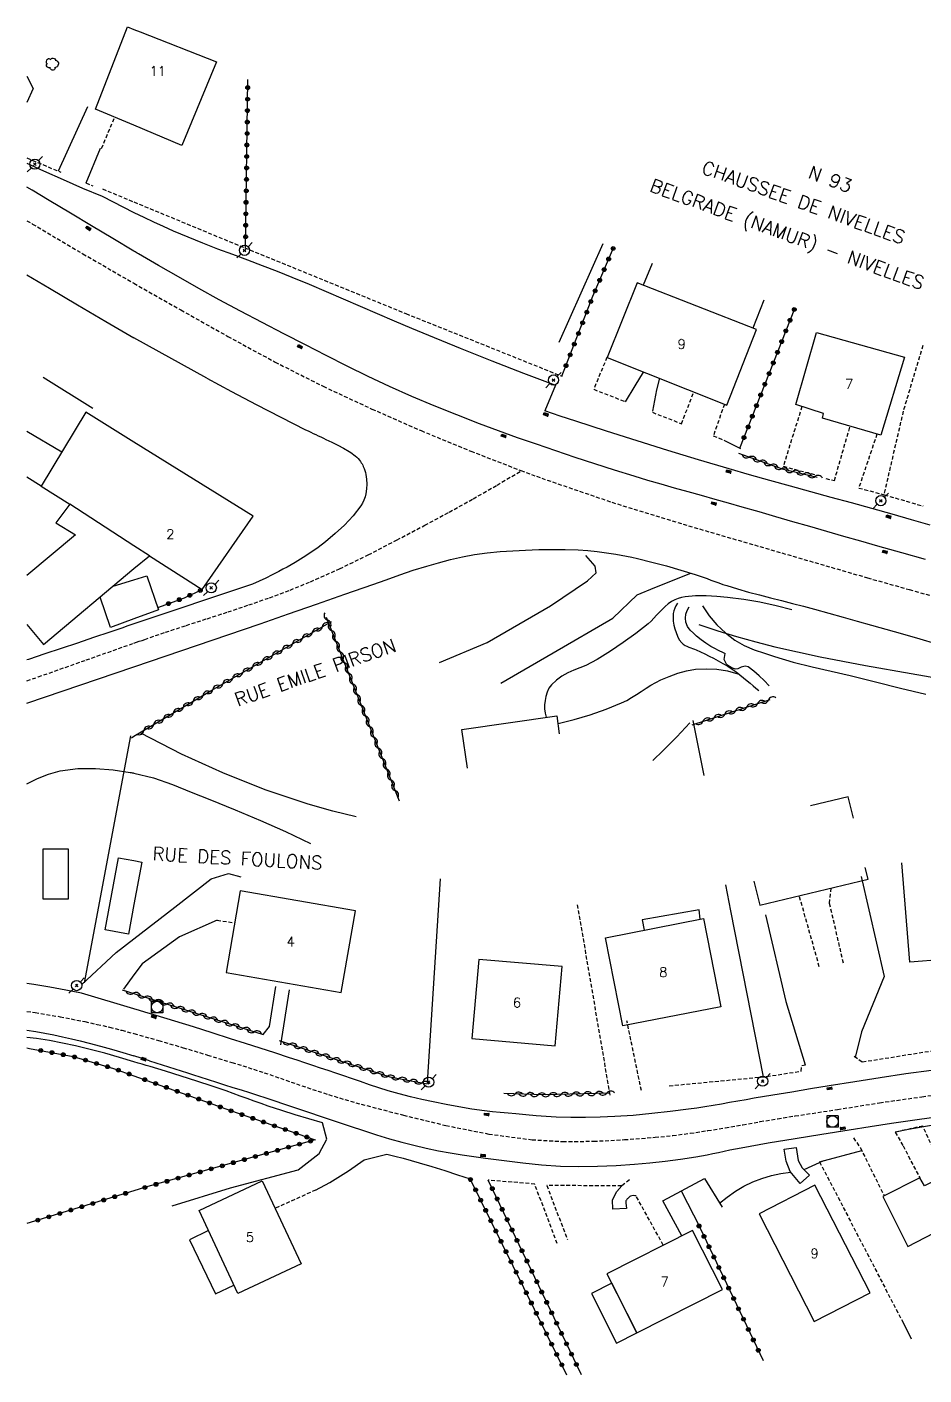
# Model space of a CAD drawing. Header units: millimetres. Extents: x 172000 to 173000, y 133000 to 134000.
# Drawn here: x 172000 to 172117.3, y 133253 to 133429.3 of the extents above; entities that cross this region are included whole.
import ezdxf
from ezdxf.enums import TextEntityAlignment as Align

# ---------------------------------------------------------------- set-up
doc = ezdxf.new("R2010")
doc.units = ezdxf.units.MM
doc.linetypes.add('DASHED', pattern=[0.75, 0.5, -0.25])
doc.layers.get('0').update_dxf_attribs({"linetype": 'CONTINUOUS'})
for name, color, linetype in [('W0001', 6, 'DASHED'), ('W0004', 5, 'CONTINUOUS'), ('W0008', 7, 'CONTINUOUS'), ('W0014', 7, 'CONTINUOUS'), ('W0017', 7, 'CONTINUOUS'), ('W0101', 7, 'CONTINUOUS'), ('W0104', 1, 'CONTINUOUS'), ('W0105', 7, 'CONTINUOUS'), ('W0112', 1, 'DASHED'), ('W0211', 2, 'CONTINUOUS'), ('W0214', 2, 'CONTINUOUS'), ('W0300', 7, 'CONTINUOUS'), ('W0310', 3, 'CONTINUOUS'), ('W0322', 7, 'CONTINUOUS'), ('W0323', 7, 'CONTINUOUS'), ('W0330', 7, 'CONTINUOUS'), ('W0333', 7, 'CONTINUOUS'), ('W0401', 7, 'CONTINUOUS'), ('W0420', 7, 'CONTINUOUS'), ('W0473', 7, 'CONTINUOUS'), ('W0989', 7, 'CONTINUOUS'), ('W0990', 7, 'CONTINUOUS'), ('W0991', 7, 'CONTINUOUS')]:
    doc.layers.add(name, color=color, linetype=linetype)
doc.styles.get("Standard").update_dxf_attribs({"font": 'romans.shx', "width": 0.85})

# ---------------------------------------------------------------- blocks, each defined once
blk = doc.blocks.new('T473')
for p, q in [((-0.166667, 0.166667), (0.166667, -0.166667)), ((-0.166667, -0.166667), (0.166667, 0.166667)), ((0.500001, 0.500001), (1.000002, 1.000002)), ((-1.000002, -1.000002), (-0.500001, -0.500001))]:
    blk.add_line(p, q)
blk.add_ellipse((0, 0), major_axis=(0.471405, 0.471405), ratio=1, start_param=5.4977871438, end_param=11.780972451)
blk = doc.blocks.new('T401')
for p, q in [((-0.3, 0.3), (0, 0.3)), ((-0.3, -0.25), (-0.3, 0.3)), ((-0.3, 0.15), (0, 0.15)), ((-0.3, 0), (0, 0)), ((0, 0.3), (0, -0.25)), ((-0.3, -0.15), (0, -0.15)), ((-0.3, -0.25), (-0.3, -0.3)), ((-0.3, -0.3), (0, -0.3)), ((0, -0.3), (0, -0.25))]:
    blk.add_line(p, q)
blk = doc.blocks.new('T300')
for p, q in [((-0.8, 0.51), (-0.86, 0.34)), ((-0.86, 0.34), (-0.86, 0.17)), ((-0.86, 0.17), (-0.74, 0.06)), ((-0.69, 0.63), (-0.8, 0.51)), ((-0.8, -0.06), (-0.74, 0.06)), ((-0.74, 0.06), (-0.69, 0.11)), ((-0.57, 0.69), (-0.69, 0.63)), ((-0.46, 0.69), (-0.57, 0.69)), ((-0.29, 0.63), (-0.46, 0.69)), ((-0.29, 0.63), (-0.17, 0.74)), ((-0.23, 0.57), (-0.29, 0.63)), ((-0.17, 0.74), (-0.06, 0.8)), ((-0.06, 0.8), (0.06, 0.8)), ((0.06, 0.8), (0.23, 0.74)), ((0.23, 0.74), (0.34, 0.63)), ((0.34, 0.63), (0.4, 0.51)), ((0.46, 0.46), (0.34, 0.46)), ((0.4, 0.51), (0.4, 0.46)), ((0.57, 0.4), (0.46, 0.46)), ((0.57, 0.4), (0.69, 0.29)), ((0.69, 0.29), (0.74, 0.17)), ((0.74, 0.06), (0.69, -0.17)), ((0.74, 0.17), (0.74, 0.06)), ((-0.8, -0.17), (-0.8, -0.06)), ((-0.8, -0.23), (-0.8, -0.17)), ((-0.74, -0.34), (-0.8, -0.23)), ((-0.69, -0.4), (-0.74, -0.34)), ((-0.51, -0.46), (-0.69, -0.4)), ((-0.4, -0.46), (-0.51, -0.46)), ((-0.4, -0.46), (-0.34, -0.46)), ((-0.34, -0.46), (-0.34, -0.4)), ((-0.34, -0.51), (-0.34, -0.46)), ((-0.29, -0.63), (-0.34, -0.51)), ((-0.17, -0.74), (-0.29, -0.63)), ((-0.06, -0.8), (-0.17, -0.74)), ((0.06, -0.8), (-0.06, -0.8)), ((0.17, -0.74), (0.06, -0.8)), ((0.23, -0.69), (0.17, -0.74)), ((0.29, -0.46), (0.23, -0.46)), ((0.29, -0.63), (0.23, -0.69)), ((0.46, -0.4), (0.29, -0.46)), ((0.34, -0.51), (0.29, -0.63)), ((0.34, -0.51), (0.34, -0.46)), ((0.57, -0.34), (0.46, -0.4)), ((0.63, -0.29), (0.57, -0.34)), ((0.69, -0.17), (0.63, -0.29))]:
    blk.add_line(p, q)
blk = doc.blocks.new('T420')
for p, q in [((0.75, 0.75), (-0.75, 0.75)), ((-0.75, 0.75), (-0.75, -0.75)), ((0.75, 0.75), (0.75, -0.75)), ((0.75, -0.75), (-0.75, -0.75))]:
    blk.add_line(p, q)
blk.add_ellipse((0, 0), major_axis=(-0.53, 0.53), ratio=1, start_param=3.926991, end_param=10.210176)
blk = doc.blocks.new('t323o')
at = {"color": 0, "linetype": 'Continuous'}
for radius in [0.25, 0.15]:
    blk.add_circle((0, 0), radius, dxfattribs=at)
blk = doc.blocks.new('t310o')
at = {"color": 0, "linetype": 'Continuous'}
for centre, start, end in [((-0.5, 0.38), 216.8699, 323.1304), ((0.5, -0.37), 36.8699, 143.1303)]:
    blk.add_arc(centre, 0.625, start, end, dxfattribs=at)
blk = doc.blocks.new('t322o')
at = {"color": 0, "linetype": 'Continuous'}
for radius in [0.25, 0.15]:
    blk.add_circle((0, 0), radius, dxfattribs=at)

msp = doc.modelspace()

# ---------------------------------------------------------------- linework, layer by layer
at = {"layer": 'W0001'}
for points in [[(172000, 133403.95), (172000.74, 133403.51), (172007.31, 133399.62), (172013.92, 133395.81), (172013.94, 133395.8), (172013.96, 133395.79), (172013.98, 133395.78), (172014, 133395.76)], [(172014, 133395.76), (172020.12, 133392.28), (172026.26, 133388.82), (172032.46, 133385.46), (172038.75, 133382.29), (172045.12, 133379.32), (172051.56, 133376.49), (172058.06, 133373.81), (172064.62, 133371.27)], [(172014, 133348.71), (172014.35, 133348.83), (172014.7, 133348.95), (172015.05, 133349.07), (172015.4, 133349.2), (172018.12, 133350.12), (172020.84, 133351.02), (172023.57, 133351.9), (172026.3, 133352.79), (172029.02, 133353.7), (172031.73, 133354.64), (172034.42, 133355.65), (172037.08, 133356.72), (172040.9, 133358.42), (172044.65, 133360.26), (172048.36, 133362.18), (172052.04, 133364.12), (172055.22, 133365.83), (172058.37, 133367.58), (172061.49, 133369.37), (172064.59, 133371.2)], [(172064.62, 133371.27), (172065.3, 133371.02), (172065.98, 133370.77), (172066.65, 133370.52), (172067.33, 133370.27), (172076.53, 133367.12), (172085.83, 133364.26), (172095.16, 133361.54), (172104.49, 133358.83), (172109.95, 133357.25), (172115.42, 133355.7), (172120.9, 133354.18), (172126.38, 133352.67), (172131.87, 133351.16), (172137.35, 133349.65), (172142.83, 133348.13), (172148.3, 133346.57), (172154.35, 133344.83), (172160.39, 133343.07), (172166.43, 133341.29), (172172.47, 133339.51), (172178.5, 133337.72), (172184.54, 133335.94)], [(172000, 133343.77), (172001.48, 133344.29), (172007.74, 133346.5), (172014, 133348.71)], [(172000, 133300.54), (172001.08, 133300.39), (172004.33, 133299.85), (172007.56, 133299.21), (172009.18, 133298.85), (172010.79, 133298.47), (172012.4, 133298.07), (172014, 133297.64)], [(172014, 133297.64), (172017.22, 133296.74), (172020.42, 133295.8), (172023.62, 133294.84), (172026.81, 133293.87), (172028.94, 133293.21), (172031.04, 133292.52), (172033.15, 133291.8), (172035.24, 133291.07), (172037.35, 133290.35), (172039.46, 133289.66), (172041.58, 133289.01), (172043.73, 133288.41), (172049.24, 133286.97), (172054.79, 133285.62), (172060.4, 133284.51), (172066.07, 133283.76), (172070.1, 133283.53), (172074.13, 133283.56), (172078.15, 133283.77), (172082.16, 133284.08), (172084.47, 133284.31), (172086.77, 133284.61), (172089.06, 133284.95), (172091.35, 133285.33), (172093.63, 133285.73), (172095.91, 133286.13), (172098.19, 133286.51), (172100.48, 133286.87), (172106.01, 133287.72), (172111.54, 133288.59), (172117.08, 133289.39), (172122.64, 133290.06)]]:
    msp.add_lwpolyline(points, dxfattribs=at)
at = {"layer": 'W0004'}
for points in [[(172000, 133411.48), (172002.17, 133410.48), (172004.72, 133409.33), (172007.28, 133408.22), (172009.85, 133407.14)], [(172118.17, 133364.13), (172115.69, 133364.85), (172113.2, 133365.56), (172110.54, 133366.3), (172107.87, 133367.04), (172105.2, 133367.77), (172102.53, 133368.49), (172099.86, 133369.22), (172097.19, 133369.96), (172094.52, 133370.71), (172091.86, 133371.48), (172087.84, 133372.68), (172083.83, 133373.91), (172079.83, 133375.17), (172075.82, 133376.44), (172073.8, 133377.08), (172071.79, 133377.74), (172069.77, 133378.4), (172067.76, 133379.07)]]:
    msp.add_lwpolyline(points, dxfattribs=at)
at = {"layer": 'W0008'}
for points in [[(172014, 133399.97), (172011.22, 133401.61), (172008.45, 133403.26), (172005.68, 133404.93), (172002.91, 133406.59), (172000.69, 133407.92), (172000, 133408.34)], [(172117.55, 133359.63), (172114.43, 133360.5), (172111.32, 133361.39), (172109.09, 133362.02), (172106.87, 133362.66), (172104.65, 133363.3), (172102.43, 133363.94), (172100.2, 133364.58), (172097.98, 133365.22), (172095.76, 133365.86), (172093.54, 133366.5), (172091.78, 133367), (172090.01, 133367.49), (172088.25, 133367.99), (172086.49, 133368.48), (172084.72, 133368.97), (172082.96, 133369.48), (172081.2, 133369.99), (172079.45, 133370.52), (172076.87, 133371.32), (172074.3, 133372.15), (172071.73, 133373), (172069.17, 133373.86), (172066.67, 133374.71), (172064.17, 133375.57), (172061.68, 133376.46), (172059.21, 133377.39), (172056.23, 133378.55), (172053.27, 133379.74), (172050.33, 133380.97), (172047.41, 133382.26), (172044.63, 133383.56), (172041.88, 133384.92), (172039.15, 133386.31), (172036.42, 133387.7), (172033.59, 133389.15), (172030.76, 133390.62), (172027.95, 133392.1), (172025.15, 133393.61), (172022.49, 133395.09), (172019.84, 133396.59), (172017.2, 133398.1), (172014.57, 133399.63), (172014.43, 133399.72), (172014.29, 133399.8), (172014.14, 133399.88), (172014, 133399.97)], [(172000, 133396.86), (172002.93, 133395.12), (172006.61, 133392.94), (172010.3, 133390.78), (172014, 133388.63)], [(172023.53, 133383.34), (172014, 133388.63)], [(172023.53, 133383.34), (172026.74, 133381.63), (172029.97, 133379.93), (172033.2, 133378.26), (172036.45, 133376.62), (172036.78, 133376.45), (172037.12, 133376.29), (172037.45, 133376.14), (172037.78, 133375.98), (172038.11, 133375.82), (172038.45, 133375.67), (172038.78, 133375.51), (172039.11, 133375.35), (172039.88, 133374.97), (172040.65, 133374.6), (172041.41, 133374.21), (172042.15, 133373.78), (172042.36, 133373.65), (172042.56, 133373.5), (172042.76, 133373.35), (172042.95, 133373.19), (172043.13, 133373.02), (172043.31, 133372.84), (172043.48, 133372.65), (172043.63, 133372.45), (172043.74, 133372.3), (172043.83, 133372.14), (172043.92, 133371.98), (172043.99, 133371.82), (172044.1, 133371.56), (172044.2, 133371.3), (172044.28, 133371.03), (172044.34, 133370.76), (172044.42, 133370.13), (172044.45, 133369.5), (172044.43, 133368.87), (172044.34, 133368.24), (172044.23, 133367.82), (172044.08, 133367.42), (172043.89, 133367.03), (172043.66, 133366.66), (172042.66, 133365.34), (172041.52, 133364.13), (172040.3, 133363.02), (172039.05, 133361.95), (172038.11, 133361.22), (172037.12, 133360.54), (172036.11, 133359.9), (172035.1, 133359.27), (172034.56, 133358.96), (172034.02, 133358.65), (172033.48, 133358.36), (172032.93, 133358.07), (172032.08, 133357.64), (172031.23, 133357.22), (172030.37, 133356.81), (172029.51, 133356.41)], [(172030.52, 133351.24), (172034.2, 133352.53), (172037.89, 133353.82), (172041.57, 133355.11), (172045.26, 133356.39), (172047.01, 133357), (172048.76, 133357.63), (172050.51, 133358.24), (172052.29, 133358.79), (172053.84, 133359.22), (172055.4, 133359.63), (172056.97, 133359.98), (172058.56, 133360.28), (172060.21, 133360.51), (172061.88, 133360.67), (172063.54, 133360.78), (172065.21, 133360.87), (172066.94, 133360.94), (172068.67, 133360.97), (172070.4, 133360.97), (172072.12, 133360.9), (172073.35, 133360.81), (172074.58, 133360.68), (172075.8, 133360.51), (172077.02, 133360.33), (172077.73, 133360.21), (172078.44, 133360.08), (172079.14, 133359.93), (172079.85, 133359.77), (172081.76, 133359.3), (172083.65, 133358.8), (172085.54, 133358.26), (172087.42, 133357.68), (172087.94, 133357.51), (172088.45, 133357.33), (172088.96, 133357.14), (172089.47, 133356.95), (172089.98, 133356.76), (172090.5, 133356.57), (172091.01, 133356.39), (172091.53, 133356.22), (172092.95, 133355.79), (172094.38, 133355.39), (172095.82, 133355), (172097.26, 133354.63), (172098.69, 133354.26), (172100.13, 133353.89), (172101.57, 133353.52), (172103.01, 133353.14), (172104.88, 133352.62), (172106.75, 133352.1), (172108.62, 133351.58), (172110.49, 133351.05), (172113.43, 133350.22), (172116.36, 133349.38), (172119.3, 133348.54)], [(172029.51, 133356.41), (172014, 133351.21)], [(172014, 133351.21), (172013.21, 133350.95), (172012.42, 133350.68), (172011.64, 133350.42), (172010.85, 133350.15), (172008.72, 133349.44), (172006.6, 133348.72), (172004.47, 133348.01), (172002.35, 133347.29), (172000.22, 133346.57), (172000, 133346.5)], [(172014, 133345.62), (172030.52, 133351.24)], [(172000, 133340.85), (172014, 133345.62)], [(172007.14, 133302.91), (172005.07, 133303.33), (172002.99, 133303.71), (172000.9, 133304.06), (172000, 133304.19)], [(172014, 133300.88), (172007.14, 133302.91)], [(172118.31, 133292.81), (172114.96, 133292.36), (172111.62, 133291.86), (172108.29, 133291.33), (172104.95, 133290.8), (172102.49, 133290.41), (172100.04, 133290), (172097.58, 133289.59), (172095.13, 133289.18), (172094.06, 133289), (172092.98, 133288.81), (172091.91, 133288.62), (172090.84, 133288.43), (172089.76, 133288.25), (172088.69, 133288.07), (172087.61, 133287.9), (172086.53, 133287.75), (172084.13, 133287.44), (172081.73, 133287.17), (172079.32, 133286.94), (172076.9, 133286.78), (172074.99, 133286.7), (172073.07, 133286.66), (172071.15, 133286.67), (172069.23, 133286.72), (172067.91, 133286.79), (172066.6, 133286.9), (172065.28, 133287.03), (172063.97, 133287.15), (172062.94, 133287.23), (172061.92, 133287.32), (172060.89, 133287.41), (172059.86, 133287.53), (172058.18, 133287.77), (172056.49, 133288.05), (172054.82, 133288.36), (172053.15, 133288.7), (172051.66, 133289.03), (172050.18, 133289.38), (172048.71, 133289.76), (172047.24, 133290.17), (172046.03, 133290.54), (172044.83, 133290.95), (172043.64, 133291.37), (172042.44, 133291.77), (172041.43, 133292.11), (172040.42, 133292.46), (172039.4, 133292.8), (172038.39, 133293.14), (172037.38, 133293.48), (172036.37, 133293.82), (172035.35, 133294.16), (172034.34, 133294.49), (172032.42, 133295.12), (172030.49, 133295.74), (172028.57, 133296.36), (172026.64, 133296.97), (172024.21, 133297.74), (172021.77, 133298.51), (172019.33, 133299.26), (172016.89, 133300.01), (172016.17, 133300.23), (172015.44, 133300.45), (172014.72, 133300.67), (172014, 133300.88)], [(172000, 133298.11), (172001.16, 133297.92), (172002.33, 133297.7), (172003.5, 133297.48), (172004.66, 133297.23), (172005.82, 133296.97), (172006.98, 133296.7), (172008.13, 133296.41), (172009.6, 133296.01), (172011.07, 133295.59), (172012.54, 133295.16), (172014, 133294.72)], [(172016.04, 133294.09), (172014, 133294.72)], [(172016.04, 133294.09), (172016.87, 133293.83), (172017.69, 133293.57), (172018.51, 133293.31), (172019.34, 133293.04), (172020.16, 133292.78), (172020.98, 133292.51), (172021.8, 133292.24), (172022.63, 133291.98), (172023.7, 133291.63), (172024.78, 133291.29), (172025.86, 133290.95), (172026.93, 133290.61), (172028.01, 133290.27), (172029.09, 133289.92), (172030.16, 133289.58), (172031.24, 133289.23), (172032.41, 133288.84), (172033.58, 133288.45), (172034.74, 133288.06), (172035.91, 133287.66), (172037.08, 133287.26), (172038.24, 133286.87), (172039.41, 133286.48), (172040.58, 133286.09), (172042.3, 133285.53), (172044.01, 133284.97), (172045.72, 133284.42), (172047.44, 133283.88)]]:
    msp.add_lwpolyline(points, dxfattribs=at)
at = {"layer": 'W0014'}
for points in [[(172047.44, 133283.88), (172049.03, 133283.44), (172050.62, 133283.03), (172052.23, 133282.66), (172053.84, 133282.32), (172055.37, 133282.04), (172056.91, 133281.79), (172058.45, 133281.57), (172059.99, 133281.37), (172062.43, 133281.04), (172064.87, 133280.73), (172067.32, 133280.46), (172069.78, 133280.3), (172072.21, 133280.25), (172074.64, 133280.29), (172077.07, 133280.39), (172079.49, 133280.55), (172081.49, 133280.73), (172083.49, 133280.95), (172085.49, 133281.22), (172087.48, 133281.52), (172088.22, 133281.65), (172088.97, 133281.79), (172089.71, 133281.95), (172090.45, 133282.1), (172091.19, 133282.27), (172091.93, 133282.42), (172092.67, 133282.58), (172093.41, 133282.72), (172096.94, 133283.35), (172100.47, 133283.94), (172104, 133284.51), (172107.54, 133285.07), (172110.31, 133285.49), (172113.08, 133285.91), (172115.85, 133286.31), (172118.63, 133286.69)], [(172118.79, 133285.7), (172117.05, 133285.41), (172115.31, 133285.09), (172113.58, 133284.75)], [(172047.08, 133281.88), (172048.14, 133281.61), (172049.2, 133281.33), (172050.25, 133281.04), (172051.3, 133280.74), (172052.98, 133280.24), (172054.65, 133279.72), (172056.32, 133279.19), (172057.98, 133278.64)]]:
    msp.add_lwpolyline(points, dxfattribs=at)
at = {"layer": 'W0017'}
for points in [[(172000, 133422.84), (172000.82, 133421.24), (172000, 133419.4)], [(172007.9, 133418.85), (172004.07, 133410.44)], [(172007.73, 133408.91), (172009.64, 133413.43)], [(172078.31, 133380.27), (172079.57, 133382.35), (172080.67, 133384.16)], [(172082.74, 133383.34), (172082.35, 133381.81), (172081.82, 133379.05)], [(172053.98, 133346.16), (172060.22, 133348.79), (172068.49, 133353.57), (172073.34, 133356.84), (172074.46, 133357.91), (172074.32, 133358.79), (172073.09, 133360.15)], [(172061.97, 133343.46), (172068.84, 133347.45), (172076.66, 133351.95), (172079.81, 133355.03), (172082.15, 133355.96), (172086.83, 133357.86)], [(172014, 133310.05), (172019.35, 133314.16), (172024.1, 133317.87), (172026.36, 133318.57), (172027.99, 133318.13)], [(172109.11, 133318.18), (172112.14, 133305.1), (172109.15, 133297.89), (172108.34, 133294.53)], [(172024.87, 133312.46), (172019.97, 133310.28), (172015.05, 133306.76), (172014, 133305.34)], [(172096.61, 133313.17), (172099.26, 133301.85), (172101.82, 133293.57)], [(172007.2, 133304.04), (172011.65, 133308.24), (172014, 133310.05)], [(172014, 133305.34), (172012.61, 133303.45)], [(172030.9, 133297.52), (172031.74, 133298.56), (172032.55, 133303.79)], [(172034.3, 133303.37), (172033.17, 133296.18)], [(172019.01, 133275.13), (172026.64, 133277.49), (172035.46, 133279.84), (172038.24, 133281.97), (172039.21, 133283.82), (172038.67, 133285.98)], [(172037.76, 133277.18), (172039.63, 133278.16), (172042.07, 133279.68), (172044.1, 133281.12), (172047.09, 133281.88)]]:
    msp.add_lwpolyline(points, dxfattribs=at)
at = {"layer": 'W0101'}
for points in [[(172008.95, 133418.54), (172013.15, 133429.28), (172014, 133428.95)], [(172014, 133428.95), (172014.8, 133428.64)], [(172014.8, 133428.64), (172024.79, 133424.74), (172020.28, 133413.79), (172014, 133416.42)], [(172014, 133416.42), (172008.95, 133418.54)], [(172014, 133374.98), (172007.7, 133378.89), (172001.85, 133369.23), (172005.59, 133366.88)], [(172016.01, 133360.14), (172022.9, 133355.7), (172029.59, 133365.29), (172014, 133374.98)], [(172014, 133361.44), (172005.59, 133366.88)], [(172016.01, 133360.14), (172014, 133361.44)], [(172056.89, 133337.43), (172069.31, 133339.21), (172069.64, 133336.85)], [(172057.62, 133332.36), (172056.89, 133337.43)], [(172107.43, 133328.6), (172102.49, 133327.42)], [(172108.11, 133325.8), (172107.43, 133328.6)], [(172123.23, 133321.05), (172124.31, 133307.7), (172115.51, 133306.99), (172114.46, 133319.96)], [(172095.1, 133317.56), (172095.85, 133314.45), (172110.02, 133317.85), (172109.65, 133319.36)]]:
    msp.add_lwpolyline(points, dxfattribs=at)
for points in [[(172075.88, 133386.07), (172091.53, 133379.84), (172095.44, 133389.74), (172079.83, 133395.81)], [(172103.27, 133389.31), (172114.81, 133386.1), (172111.7, 133375.89), (172104.08, 133378.11), (172104.2, 133378.72), (172100.59, 133379.89)], [(172026.05, 133305.64), (172041.12, 133303.02), (172042.97, 133313.69), (172027.9, 133316.3)], [(172090.76, 133301.15), (172077.95, 133298.65), (172075.7, 133310.18), (172088.5, 133312.69)], [(172070, 133306.41), (172059.1, 133307.35), (172058.2, 133296.98), (172069.11, 133296.04)], [(172132.74, 133281.87), (172128.09, 133279.55), (172127.57, 133280.71), (172122.96, 133278.35), (172122.03, 133280.09), (172117.43, 133277.73), (172116.81, 133278.77), (172111.97, 133276.33), (172115.23, 133269.81), (172119.86, 133272.2), (172121.65, 133268.77), (172126.59, 133271.36), (172126.41, 133271.77), (172130.65, 133273.88), (172131.38, 133272.4), (172136.42, 133274.9)], [(172030.79, 133278.37), (172035.85, 133267.52), (172027.57, 133263.66), (172022.51, 133274.51)], [(172110.3, 133263.73), (172103.08, 133277.8), (172095.77, 133274.05), (172102.98, 133259.98)], [(172087.06, 133271.91), (172075.87, 133266.22), (172079.8, 133258.49), (172090.99, 133264.18)]]:
    msp.add_lwpolyline(points, close=True, dxfattribs=at)
at = {"layer": 'W0104'}
for points in [[(172081.78, 133398.35), (172080.62, 133395.5)], [(172094.98, 133389.92), (172096.44, 133393.62)], [(172000, 133376.42), (172004.55, 133373.7)], [(172001.84, 133369.23), (172000, 133370.4)], [(172005.59, 133366.88), (172003.79, 133364.43), (172006.37, 133362.85), (172000, 133357.56)], [(172014, 133358.45), (172016.01, 133360.14)], [(172002.16, 133348.51), (172014, 133358.45)], [(172011.27, 133356.15), (172014, 133357)], [(172014, 133357), (172015.67, 133357.51), (172017.19, 133353.05), (172014, 133351.86)], [(172014, 133351.86), (172010.95, 133350.73), (172009.57, 133354.73)], [(172000, 133351.12), (172002.16, 133348.51)], [(172014, 133314.53), (172013.28, 133310.66), (172010.23, 133311.23), (172011.98, 133320.64), (172014, 133320.27)], [(172014, 133320.27), (172015.03, 133320.08)], [(172015.03, 133320.08), (172014, 133314.53)], [(172088.05, 133312.6), (172087.92, 133313.83), (172080.49, 133312.53), (172080.75, 133311.17)], [(172085.67, 133271.2), (172083.18, 133275.77), (172088.61, 133278.68), (172090.92, 133274.96)], [(172085.58, 133277.06), (172088.03, 133272.33)], [(172023.74, 133271.87), (172021.27, 133270.68), (172024.65, 133263.62), (172027.06, 133264.76)]]:
    msp.add_lwpolyline(points, dxfattribs=at)
for points in [[(172005.39, 133321.79), (172005.38, 133315.24), (172002.13, 133315.24), (172002.14, 133321.79)], [(172079.8, 133258.49), (172076.49, 133265), (172073.84, 133263.65), (172077.14, 133257.14)]]:
    msp.add_lwpolyline(points, close=True, dxfattribs=at)
at = {"layer": 'W0105'}
for points in [[(172085.08, 133353.91), (172084.88, 133353.6), (172084.73, 133353.28), (172084.61, 133352.93), (172084.54, 133352.58), (172084.51, 133352.07), (172084.55, 133351.57), (172084.64, 133351.07), (172084.76, 133350.59), (172084.91, 133350.1), (172085.08, 133349.61), (172085.32, 133349.14), (172085.65, 133348.73), (172085.86, 133348.55), (172086.09, 133348.4), (172086.33, 133348.29), (172086.58, 133348.19), (172086.83, 133348.11), (172087.07, 133348.02), (172087.32, 133347.93), (172087.55, 133347.83), (172088.12, 133347.56), (172088.68, 133347.29), (172089.24, 133347.01), (172089.79, 133346.73), (172090.42, 133346.39), (172091.05, 133346.04), (172091.67, 133345.68), (172092.27, 133345.29), (172092.78, 133344.93), (172093.26, 133344.55), (172093.74, 133344.16), (172094.22, 133343.76), (172094.6, 133343.45), (172094.98, 133343.14), (172095.35, 133342.82), (172095.72, 133342.49)], [(172090.15, 133347.9), (172089.48, 133348.28), (172088.82, 133348.68), (172088.18, 133349.12), (172087.58, 133349.62), (172087.17, 133350), (172086.77, 133350.4), (172086.41, 133350.88), (172086.2, 133351.43), (172086.14, 133351.96), (172086.19, 133352.48), (172086.36, 133352.99), (172086.63, 133353.44)], [(172090.15, 133347.9), (172091.33, 133347.36)], [(172097.09, 133343.14), (172096.45, 133343.81), (172095.78, 133344.44), (172095.07, 133345.04), (172094.34, 133345.61), (172093.93, 133345.7), (172093.43, 133345.56), (172092.99, 133345.36), (172092.65, 133345.31), (172092.1, 133345.5), (172091.55, 133345.88), (172091.2, 133346.56), (172091.33, 133347.36)], [(172100.64, 133282.75), (172100.9, 133281.03), (172101.41, 133280.09), (172102.36, 133279.14), (172101.15, 133278.03), (172099.84, 133279.59), (172099.3, 133280.95), (172099.07, 133282.52)], [(172099.07, 133282.52), (172100.64, 133282.75)], [(172078.33, 133275.52), (172078.42, 133274.75), (172076.66, 133274.66), (172076.59, 133275.88), (172077.16, 133276.98), (172077.8, 133277.71)]]:
    msp.add_lwpolyline(points, dxfattribs=at)
at = {"layer": 'W0112'}
for points in [[(172009.76, 133413.41), (172011.47, 133417.48)], [(172000, 133412.15), (172004.41, 133410.3)], [(172007.72, 133408.91), (172008.6, 133408.51)], [(172009.88, 133408.1), (172014, 133406.4)], [(172014, 133406.4), (172028.48, 133400.4), (172049.58, 133391.8), (172069.99, 133383.61)], [(172075.86, 133386.07), (172074.14, 133381.9), (172078.3, 133380.28)], [(172117.19, 133387.61), (172114.63, 133379.05), (172112.09, 133368.13)], [(172085.63, 133377.4), (172087.22, 133381.55)], [(172091.23, 133379.96), (172089.79, 133375.83)], [(172101.37, 133379.64), (172098.93, 133371.82)], [(172081.81, 133378.89), (172085.64, 133377.4)], [(172089.78, 133375.83), (172091.25, 133375.21)], [(172105.62, 133369.96), (172107.67, 133377.07)], [(172111.19, 133376.04), (172108.81, 133368.99)], [(172098.92, 133371.83), (172103.41, 133370.65)], [(172104.51, 133370.25), (172105.63, 133369.96)], [(172108.81, 133368.99), (172112.15, 133368.11), (172117.24, 133366.63)], [(172103.65, 133306.39), (172101.03, 133315.69)], [(172106.81, 133306.86), (172104.99, 133314.69), (172105.22, 133316.7)], [(172076.29, 133289.61), (172072, 133314.69)], [(172024.86, 133312.46), (172027.18, 133312.14)], [(172080.37, 133290.19), (172078.48, 133299.32)], [(172108.22, 133294.67), (172109.29, 133293.94), (172124.56, 133296.38)], [(172084.02, 133290.82), (172096.78, 133292.03), (172101.29, 133292.73), (172101.36, 133293.47), (172101.83, 133293.56)], [(172117.18, 133285.55), (172113.89, 133284.81)], [(172118.52, 133282.67), (172117.18, 133285.55)], [(172108.11, 133283.99), (172109.03, 133282.69), (172112.14, 133276.41)], [(172113.59, 133284.76), (172114.6, 133282.97), (172116.79, 133278.76)], [(172103.68, 133280.89), (172114.6, 133259.84)], [(172078.8, 133278.53), (172077.8, 133277.71), (172068, 133277.79)], [(172037.76, 133277.18), (172032.46, 133274.78)], [(172066.44, 133277.97), (172060.34, 133278.47)], [(172069.36, 133270.17), (172066.42, 133277.97)], [(172067.99, 133277.79), (172070.7, 133270.71)], [(172079.68, 133276.41), (172079.5, 133276.44), (172079.32, 133276.45), (172079.14, 133276.43), (172078.96, 133276.38), (172078.86, 133276.32), (172078.77, 133276.25), (172078.68, 133276.16), (172078.6, 133276.08), (172078.53, 133276.01), (172078.47, 133275.93), (172078.41, 133275.85), (172078.36, 133275.76), (172078.34, 133275.7), (172078.33, 133275.64), (172078.33, 133275.58), (172078.33, 133275.52)], [(172083.24, 133269.96), (172079.68, 133276.41)]]:
    msp.add_lwpolyline(points, dxfattribs=at)
at = {"layer": 'W0211'}
for points in [[(172088.35, 133353.57), (172089.23, 133352.29), (172090.25, 133351.11), (172091.38, 133350.04), (172092.61, 133349.09), (172093.83, 133348.38), (172095.13, 133347.83), (172096.46, 133347.38), (172097.78, 133346.95), (172100.23, 133346.21), (172102.72, 133345.6), (172105.21, 133345.04), (172107.7, 133344.46), (172110.99, 133343.64), (172114.27, 133342.8), (172117.58, 133342.02)], [(172069.47, 133338.2), (172071.59, 133338.71), (172073.69, 133339.32), (172075.76, 133340.05), (172077.78, 133340.89), (172078.45, 133341.22), (172079.1, 133341.59), (172079.73, 133341.99), (172080.36, 133342.4), (172080.98, 133342.81), (172081.61, 133343.21), (172082.27, 133343.57), (172082.94, 133343.9), (172084.03, 133344.35), (172085.14, 133344.77), (172086.28, 133345.09), (172087.45, 133345.28), (172088.85, 133345.35), (172090.24, 133345.28), (172091.62, 133345.06), (172092.98, 133344.71)], [(172081.88, 133333.34), (172083.23, 133334.65), (172085, 133336.45), (172086.73, 133338.29)], [(172000, 133330.29), (172001.38, 133330.98), (172002.83, 133331.57), (172004.34, 133331.99), (172006.64, 133332.3), (172008.96, 133332.33), (172011.26, 133332.14), (172013.52, 133331.8), (172013.64, 133331.78), (172013.76, 133331.76), (172013.88, 133331.73), (172014, 133331.71)], [(172014, 133331.71), (172016.55, 133331.07), (172019.04, 133330.2), (172021.48, 133329.22), (172023.91, 133328.26), (172027.24, 133326.92), (172030.55, 133325.52), (172033.83, 133324.06), (172037.08, 133322.52)], [(172103.69, 133280.89), (172109.2, 133282.34)], [(172101.67, 133279.87), (172104.25, 133281.05)], [(172090.61, 133275.45), (172091.61, 133276.27), (172092.67, 133277.02), (172093.79, 133277.68), (172094.96, 133278.24), (172096.15, 133278.71), (172097.38, 133279.08), (172098.63, 133279.35), (172099.9, 133279.51)]]:
    msp.add_lwpolyline(points, dxfattribs=at)
at = {"layer": 'W0214'}
for points in [[(172100.07, 133353.04), (172097.99, 133353.6), (172095.89, 133354.06), (172093.77, 133354.42), (172091.63, 133354.68), (172090.25, 133354.81), (172088.87, 133354.89), (172087.47, 133354.88), (172086.09, 133354.74), (172085.63, 133354.65), (172085.18, 133354.53), (172084.74, 133354.36), (172084.32, 133354.14), (172083.88, 133353.84), (172083.47, 133353.5), (172083.08, 133353.12), (172082.72, 133352.73), (172082.37, 133352.34), (172082.02, 133351.95), (172081.64, 133351.57), (172081.25, 133351.22), (172079.65, 133349.97), (172078, 133348.79), (172076.32, 133347.66), (172074.61, 133346.57), (172073.87, 133346.16), (172073.1, 133345.8), (172072.32, 133345.48), (172071.53, 133345.17), (172070.74, 133344.81), (172069.98, 133344.39), (172069.26, 133343.88), (172068.62, 133343.27), (172068.28, 133342.8), (172068.05, 133342.28), (172067.89, 133341.74), (172067.78, 133341.2), (172067.72, 133340.65), (172067.72, 133340.1), (172067.78, 133339.55), (172067.9, 133339.01)], [(172043.08, 133325.99), (172040.02, 133326.71), (172036.8, 133327.63), (172031.15, 133329.53), (172025.62, 133331.73), (172020.2, 133334.2), (172014.91, 133336.94)], [(172014, 133293.95), (172012.09, 133294.51), (172010.18, 133295.06), (172008.26, 133295.58), (172006.33, 133296.04), (172004.64, 133296.4), (172002.94, 133296.73), (172001.23, 133297.01), (172000, 133297.15)], [(172038.66, 133285.97), (172036.88, 133286.49), (172035.1, 133287.03), (172033.33, 133287.59), (172031.57, 133288.17), (172030.65, 133288.48), (172029.73, 133288.8), (172028.81, 133289.14), (172027.9, 133289.47), (172026.99, 133289.81), (172026.07, 133290.14), (172025.15, 133290.46), (172024.23, 133290.78), (172022.21, 133291.44), (172020.18, 133292.09), (172018.14, 133292.71), (172016.1, 133293.32), (172015.58, 133293.48), (172015.05, 133293.63), (172014.53, 133293.79), (172014, 133293.95)]]:
    msp.add_lwpolyline(points, dxfattribs=at)
at = {"layer": 'W0300'}
for points in [[(172075.34, 133400.94), (172069.56, 133388.01)], [(172087.9, 133351.15), (172090.36, 133350.33), (172092.83, 133349.57), (172095.33, 133348.88), (172097.84, 133348.24), (172103.76, 133346.92), (172109.71, 133345.77), (172115.68, 133344.72), (172121.65, 133343.68)]]:
    msp.add_lwpolyline(points, dxfattribs=at)
at = {"layer": 'W0310'}
for points in [[(172093.07, 133373.53), (172098.78, 133371.48), (172103.35, 133370.43)], [(172014, 133336.52), (172024.17, 133342.55), (172039.83, 133351.53)], [(172048.72, 133328.02), (172039.19, 133352.06)], [(172087, 133338.04), (172097.21, 133341.32)], [(172013.68, 133336.33), (172014, 133336.52)], [(172012.45, 133303.36), (172014, 133302.87)], [(172014, 133302.87), (172030.88, 133297.51)], [(172032.98, 133296.75), (172040.96, 133294.08), (172047.48, 133291.98), (172052.37, 133291.07)], [(172000, 133295.77), (172000.32, 133295.71)], [(172076.25, 133289.87), (172067.61, 133289.63), (172062.36, 133289.79)]]:
    msp.add_lwpolyline(points, dxfattribs=at)
at = {"layer": 'W0322'}
for points in [[(172000.32, 133295.7), (172006.03, 133294.64), (172011.34, 133293.07), (172014, 133292.12)], [(172014, 133292.12), (172018.61, 133290.48), (172026.63, 133287.57), (172037.68, 133283.75)]]:
    msp.add_lwpolyline(points, dxfattribs=at)
at = {"layer": 'W0323'}
for points in [[(172028.58, 133400.35), (172028.9, 133422.43)], [(172069.98, 133383.6), (172074.03, 133394.06), (172076.71, 133400.39)], [(172093.24, 133374.18), (172100.43, 133392.47)], [(172017.11, 133353.36), (172020.62, 133354.64), (172022.9, 133355.7)], [(172037.68, 133283.75), (172015.52, 133277.55), (172014, 133277.08)], [(172070.62, 133252.99), (172057.98, 133278.64)], [(172014, 133277.08), (172000, 133272.8)], [(172072.52, 133253.02), (172060.34, 133278.47)], [(172087.58, 133273.18), (172096.31, 133254.88)]]:
    msp.add_lwpolyline(points, dxfattribs=at)
at = {"layer": 'W0330'}
for points in [[(172091.23, 133375.2), (172093.32, 133374.15)], [(172088.58, 133331.41), (172087.16, 133338.59)], [(172007.51, 133304.28), (172013.58, 133336.58)], [(172052.4, 133291.26), (172054.08, 133317.87)], [(172096.35, 133291.99), (172092.07, 133313.68), (172091.4, 133317.1)], [(172114.6, 133259.84), (172115.65, 133257.72)]]:
    msp.add_lwpolyline(points, dxfattribs=at)
at = {"layer": 'W0333'}
for points in [[(172009.85, 133407.14), (172014, 133405.01)], [(172014, 133405.01), (172015.27, 133404.4), (172016.54, 133403.8), (172017.83, 133403.22), (172019.11, 133402.64), (172021.04, 133401.83), (172022.97, 133401.05), (172024.92, 133400.29), (172026.87, 133399.55), (172028.83, 133398.82), (172030.78, 133398.08), (172032.73, 133397.33), (172034.67, 133396.56), (172036.91, 133395.63), (172039.14, 133394.68), (172041.37, 133393.73), (172043.6, 133392.76), (172045.83, 133391.8), (172048.05, 133390.84), (172050.29, 133389.9), (172052.53, 133388.97), (172056.67, 133387.29), (172060.81, 133385.64), (172064.97, 133384.02), (172069.14, 133382.42)], [(172002.12, 133383.49), (172008.6, 133379.44)], [(172069.13, 133382.42), (172067.76, 133379.07)]]:
    msp.add_lwpolyline(points, dxfattribs=at)

# ---------------------------------------------------------------- block references
at = {"layer": 'W0300'}
msp.add_blockref('T300', (172003.37, 133424.42), dxfattribs=at)
at = {"layer": 'W0310'}
for p, rotation in [((172094.49, 133373.02), 340.3003896929393), ((172095.9, 133372.51), 340.3003896929393), ((172097.31, 133372.01), 340.3003896929393), ((172098.72, 133371.5), 340.3003896929393), ((172100.18, 133371.16), 347.0017174511744), ((172101.64, 133370.82), 347.0017174511744), ((172103.1, 133370.48), 347.0017174511744), ((172039.32, 133351.73), 111.6189533281588), ((172037.33, 133350.1), 29.83229919038549), ((172038.64, 133350.85), 29.83229919038549), ((172039.88, 133350.33), 111.6189533281588), ((172034.73, 133348.61), 29.83229919038549), ((172036.03, 133349.35), 29.83229919038549), ((172040.43, 133348.94), 111.6189533281588), ((172032.13, 133347.11), 29.83229919038549), ((172033.43, 133347.86), 29.83229919038549), ((172040.98, 133347.55), 111.6189533281588), ((172028.23, 133344.88), 29.83229919038549), ((172029.53, 133345.62), 29.83229919038549), ((172030.83, 133346.37), 29.83229919038549), ((172041.53, 133346.15), 111.6189533281588), ((172042.09, 133344.76), 111.6189533281588), ((172025.62, 133343.38), 29.83229919038549), ((172026.92, 133344.13), 29.83229919038549), ((172042.64, 133343.36), 111.6189533281588), ((172023.03, 133341.87), 30.67878535307181), ((172024.32, 133342.64), 29.83229919038549), ((172043.19, 133341.97), 111.6189533281588), ((172019.16, 133339.58), 30.67878535307181), ((172020.45, 133340.34), 30.67878535307181), ((172021.74, 133341.11), 30.67878535307181), ((172043.74, 133340.57), 111.6189533281588), ((172044.3, 133339.18), 111.6189533281588), ((172092.72, 133339.87), 17.8212519718664), ((172094.14, 133340.33), 17.8212519718664), ((172095.57, 133340.79), 17.8212519718664), ((172097, 133341.25), 17.8212519718664), ((172016.58, 133338.05), 30.67878535307181), ((172017.87, 133338.81), 30.67878535307181), ((172044.85, 133337.78), 111.6189533281588), ((172088.43, 133338.49), 17.8212519718664), ((172089.86, 133338.95), 17.8212519718664), ((172091.29, 133339.41), 17.8212519718664), ((172015.29, 133337.28), 30.67878535307181), ((172045.4, 133336.39), 111.6189533281588), ((172045.96, 133334.99), 111.6189533281588), ((172046.51, 133333.6), 111.6189533281588), ((172047.06, 133332.21), 111.6189533281588), ((172047.61, 133330.81), 111.6189533281588), ((172048.17, 133329.42), 111.6189533281588), ((172013.88, 133302.91), 342.3727195532803), ((172015.43, 133302.42), 342.3727195532146), ((172016.86, 133301.96), 342.3727195532146), ((172018.29, 133301.51), 342.3727195532146), ((172019.72, 133301.05), 342.3727195532146), ((172021.15, 133300.6), 342.3727195532146), ((172022.58, 133300.15), 342.3727195532146), ((172024.01, 133299.69), 342.3727195532146), ((172025.44, 133299.24), 342.3727195532146), ((172026.87, 133298.78), 342.3727195532146), ((172028.3, 133298.33), 342.3727195532146), ((172029.73, 133297.87), 342.3727195532146), ((172034.4, 133296.28), 341.5026398429213), ((172035.82, 133295.8), 341.5026398429213), ((172037.24, 133295.32), 341.5026398429213), ((172038.67, 133294.85), 341.5026398429213), ((172040.09, 133294.37), 341.5026398429213), ((172041.51, 133293.9), 342.1623561440471), ((172042.94, 133293.44), 342.1623561440471), ((172044.37, 133292.98), 342.1623561440471), ((172045.8, 133292.52), 342.1623561440471), ((172047.22, 133292.07), 342.1623561440471), ((172048.69, 133291.76), 349.4178665125607), ((172050.16, 133291.48), 349.4178665125607), ((172051.64, 133291.21), 349.4178665125607), ((172063.86, 133289.75), 178.1773690104117), ((172065.36, 133289.7), 178.1773690104117), ((172066.86, 133289.65), 178.1773690104117), ((172068.36, 133289.65), 181.591508486663), ((172069.86, 133289.69), 181.591508486663), ((172071.36, 133289.73), 181.591508486663), ((172072.86, 133289.77), 181.591508486663), ((172074.36, 133289.81), 181.591508486663), ((172075.86, 133289.86), 181.591508486663)]:
    msp.add_blockref('t310o', p, dxfattribs=dict(at, rotation=rotation))
at = {"layer": 'W0322'}
for p, rotation in [((172001.8, 133295.43), 349.4869729600537), ((172003.27, 133295.15), 349.4869729600537), ((172004.75, 133294.88), 349.4869729600537), ((172006.22, 133294.59), 343.4791078111629), ((172007.65, 133294.16), 343.4791078111629), ((172009.09, 133293.73), 343.4791078111629), ((172010.53, 133293.31), 343.4791078111629), ((172011.96, 133292.85), 340.4041584953499), ((172013.37, 133292.35), 340.4041584953499), ((172015.41, 133291.62), 340.4041584950579), ((172016.83, 133291.11), 340.4041584950579), ((172018.24, 133290.61), 340.4041584950579), ((172019.65, 133290.1), 340.0484525455205), ((172021.06, 133289.59), 340.0484525455205), ((172022.47, 133289.08), 340.0484525455205), ((172023.88, 133288.57), 340.0484525455205), ((172025.29, 133288.05), 340.0484525455205), ((172026.7, 133287.54), 340.9223494283432), ((172028.12, 133287.05), 340.9223494283432), ((172029.54, 133286.56), 340.9223494283432), ((172030.95, 133286.07), 340.9223494283432), ((172032.37, 133285.58), 340.9223494283432), ((172033.79, 133285.09), 340.9223494283432), ((172035.21, 133284.6), 340.9223494283432), ((172036.62, 133284.11), 340.9223494283432)]:
    msp.add_blockref('t322o', p, dxfattribs=dict(at, rotation=rotation))
at = {"layer": 'W0323'}
for p, rotation in [((172028.88, 133421.35), 89.16171160849804), ((172028.86, 133419.85), 89.16171160849804), ((172028.84, 133418.35), 89.16171160849804), ((172028.82, 133416.85), 89.16171160849804), ((172028.8, 133415.35), 89.16171160849804), ((172028.75, 133412.35), 89.16171160849804), ((172028.77, 133413.85), 89.16171160849804), ((172028.73, 133410.85), 89.16171160849804), ((172028.71, 133409.35), 89.16171160849804), ((172028.69, 133407.85), 89.16171160849804), ((172028.66, 133406.35), 89.16171160849804), ((172028.64, 133404.85), 89.16171160849804), ((172028.6, 133401.85), 89.16171160849804), ((172028.62, 133403.35), 89.16171160849804), ((172076.68, 133400.31), 67.01194749443398), ((172076.09, 133398.93), 67.01194749443398), ((172075.5, 133397.55), 67.01194749443398), ((172074.33, 133394.78), 67.01194749443398), ((172074.92, 133396.16), 67.01194749443398), ((172073.77, 133393.39), 68.86531977881836), ((172073.23, 133391.99), 68.86531977881836), ((172100.37, 133392.33), 68.54460818233522), ((172072.69, 133390.6), 68.86531977881836), ((172099.27, 133389.54), 68.54460818233522), ((172099.82, 133390.93), 68.54460818233522), ((172071.6, 133387.8), 68.86531977881836), ((172072.15, 133389.2), 68.86531977881836), ((172098.73, 133388.14), 68.54460818233522), ((172071.06, 133386.4), 68.86531977881836), ((172098.18, 133386.74), 68.54460818233522), ((172070.52, 133385), 68.86531977881836), ((172097.08, 133383.95), 68.54460818233522), ((172097.63, 133385.35), 68.54460818233522), ((172096.53, 133382.56), 68.54460818233522), ((172095.98, 133381.16), 68.54460818233522), ((172095.43, 133379.76), 68.54460818233522), ((172094.34, 133376.97), 68.54460818233522), ((172094.88, 133378.37), 68.54460818233522), ((172093.79, 133375.58), 68.54460818233522), ((172019.93, 133354.39), 19.91891326635223), ((172021.31, 133354.96), 25.05948847690965), ((172022.67, 133355.59), 25.05948847690965), ((172018.52, 133353.87), 19.91891326635223), ((172037.1, 133283.58), 195.6204751036796), ((172031.32, 133281.97), 195.6204751036796), ((172032.77, 133282.37), 195.6204751036796), ((172034.21, 133282.78), 195.6204751036796), ((172035.66, 133283.18), 195.6204751036796), ((172024.1, 133279.95), 195.6204751036796), ((172025.55, 133280.35), 195.6204751036796), ((172026.99, 133280.76), 195.6204751036796), ((172028.44, 133281.16), 195.6204751036796), ((172029.88, 133281.56), 195.6204751036796), ((172018.32, 133278.33), 195.6204751036796), ((172019.77, 133278.74), 195.6204751036796), ((172021.21, 133279.14), 195.6204751036796), ((172022.66, 133279.54), 195.6204751036796), ((172058.02, 133278.55), 116.2373504016308), ((172012.91, 133276.75), 197.0078430976592), ((172015.43, 133277.52), 197.0078430976428), ((172016.88, 133277.93), 195.6204751036796), ((172058.69, 133277.21), 116.2373504016308), ((172060.87, 133277.37), 115.5744896193017), ((172007.17, 133275), 197.0078430976592), ((172008.61, 133275.43), 197.0078430976592), ((172010.04, 133275.87), 197.0078430976592), ((172011.48, 133276.31), 197.0078430976592), ((172059.35, 133275.86), 116.2373504016308), ((172061.51, 133276.02), 115.5744896193017), ((172062.16, 133274.66), 115.5744896193017), ((172001.43, 133273.24), 197.0078430976592), ((172002.87, 133273.68), 197.0078430976592), ((172004.3, 133274.12), 197.0078430976592), ((172005.74, 133274.56), 197.0078430976592), ((172060.01, 133274.52), 116.2373504016308), ((172060.68, 133273.17), 116.2373504016308), ((172062.81, 133273.31), 115.5744896193017), ((172061.34, 133271.82), 116.2373504016308), ((172063.46, 133271.96), 115.5744896193017), ((172087.92, 133272.48), 295.5001149162767), ((172088.56, 133271.12), 295.5001149162767), ((172062, 133270.48), 116.2373504016308), ((172064.1, 133270.6), 115.5744896193017), ((172089.21, 133269.77), 295.5001149162767), ((172062.66, 133269.13), 116.2373504016308), ((172063.33, 133267.79), 116.2373504016308), ((172064.75, 133269.25), 115.5744896193017), ((172065.4, 133267.9), 115.5744896193017), ((172089.85, 133268.42), 295.5001149162767), ((172063.99, 133266.44), 116.2373504016308), ((172066.05, 133266.55), 115.5744896193017), ((172090.5, 133267.06), 295.5001149162767), ((172064.65, 133265.1), 116.2373504016308), ((172066.69, 133265.19), 115.5744896193017), ((172091.14, 133265.71), 295.5001149162767), ((172091.79, 133264.35), 295.5001149162767), ((172065.32, 133263.75), 116.2373504016308), ((172065.98, 133262.41), 116.2373504016308), ((172067.34, 133263.84), 115.5744896193017), ((172067.99, 133262.49), 115.5744896193017), ((172092.44, 133263), 295.5001149162767), ((172066.64, 133261.06), 116.2373504016308), ((172068.64, 133261.13), 115.5744896193017), ((172093.08, 133261.65), 295.5001149162767), ((172067.31, 133259.72), 116.2373504016308), ((172069.28, 133259.78), 115.5744896193017), ((172093.73, 133260.29), 295.5001149162767), ((172094.37, 133258.94), 295.5001149162767), ((172067.97, 133258.37), 116.2373504016308), ((172068.63, 133257.02), 116.2373504016308), ((172069.93, 133258.43), 115.5744896193017), ((172070.58, 133257.07), 115.5744896193017), ((172095.02, 133257.58), 295.5001149162767), ((172069.3, 133255.68), 116.2373504016308), ((172071.23, 133255.72), 115.5744896193017), ((172095.66, 133256.23), 295.5001149162767), ((172069.96, 133254.33), 116.2373504016308), ((172071.87, 133254.37), 115.5744896193017)]:
    msp.add_blockref('t323o', p, dxfattribs=dict(at, rotation=rotation))
at = {"layer": 'W0401'}
for p, rotation in [((172008.13, 133403.07), 59.01787875098331), ((172035.79, 133387.6), 62.962968694826), ((172067.93, 133378.76), 71.07474723994326), ((172062.42, 133375.95), 70.253649218681), ((172091.85, 133371.29), 74.30944286859126), ((172089.9, 133367.11), 74.37233525046874), ((172112.76, 133365.38), 74.14666580029152), ((172112.28, 133360.78), 74.17065342465659), ((172016.66, 133299.99), 73.09492595113628), ((172015.31, 133294.45), 72.94586390268991), ((172104.98, 133290.61), 98.95109882783976), ((172060.17, 133287.22), 83.05478976111891), ((172106.72, 133285.1), 278.908592739402), ((172059.62, 133281.55), 262.4521603494159)]:
    msp.add_blockref('T401', p, dxfattribs=dict(at, rotation=rotation))
at = {"layer": 'W0420'}
for p in [(172017.02, 133301.12), (172105.38, 133286.15)]:
    msp.add_blockref('T420', p, dxfattribs=at)
at = {"layer": 'W0473'}
for p in [(172001.03, 133411.34), (172028.46, 133400.08), (172068.87, 133383.11), (172111.69, 133367.33), (172024.11, 133355.93), (172006.5, 133303.92), (172052.55, 133291.28), (172096.24, 133291.42)]:
    msp.add_blockref('T473', p, dxfattribs=at)

# ---------------------------------------------------------------- texts
at = {"layer": 'W0989'}
for s, rotation, p in [('CHAUSSEE DE NIVELLES', 340.4701, (172088.12, 133410.18)), ('BELGRADE (NAMUR) - NIVELLES', 339.9786, (172081.33, 133407.86)), ('RUE EMILE PIRSON', 19.3014, (172027.55, 133340.4)), ('RUE DES FOULONS', 356.8242, (172016.37, 133320.32))]:
    msp.add_text(s, height=1.75, rotation=rotation, dxfattribs=at).set_placement(p)
at = {"layer": 'W0990'}
msp.add_text('N 93', height=1.75, rotation=339.9786, dxfattribs=at).set_placement((172102.03, 133409.55))
at = {"layer": 'W0991'}
for s, p in [('11', (172017.11, 133423.53)), ('9', (172085.64, 133387.82)), ('7', (172107.55, 133382.6)), ('2', (172018.75, 133362.95)), ('4', (172034.51, 133309.66)), ('8', (172083.23, 133305.67)), ('6', (172064.1, 133301.69)), ('5', (172029.18, 133271.02)), ('9', (172103.03, 133268.89)), ('7', (172083.43, 133265.2))]:
    msp.add_text(s, height=1.25, dxfattribs=at).set_placement(p, align=Align.MIDDLE_CENTER)

doc.saveas('drawing.dxf')
